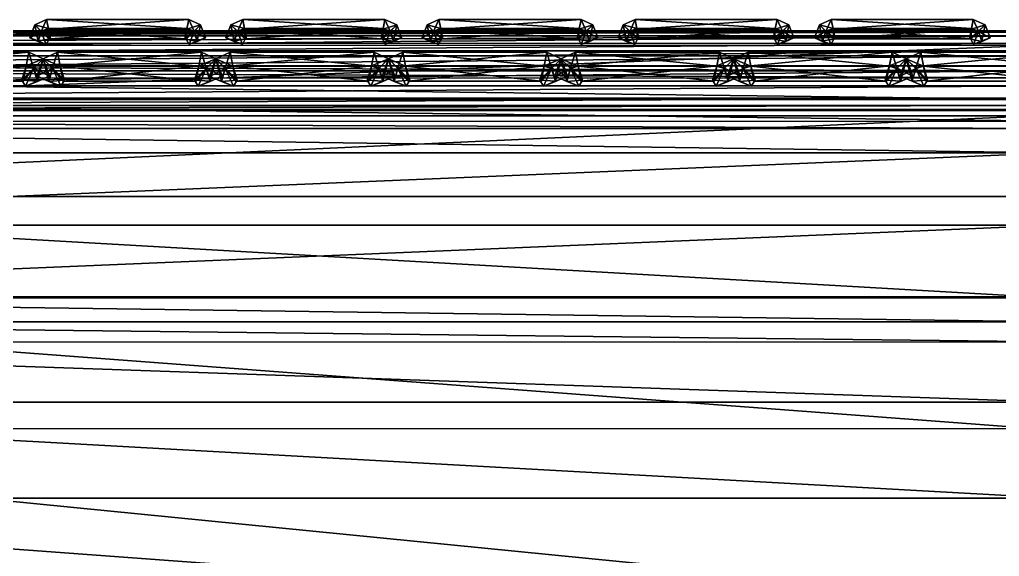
# Model space of a CAD drawing. Header units: centimetres. Extents: x -29.3 to 29.3, y -28.9 to 28.9.
# Drawn here: x -5.881 to -3.831, y 27.731 to 28.855 of the extents above; entities that cross this region are included whole.
import ezdxf

# ---------------------------------------------------------------- set-up
doc = ezdxf.new("R2010")
doc.units = ezdxf.units.CM
doc.layers.get('0').update_dxf_attribs({"true_color": 0xb1581b})

msp = doc.modelspace()

# ---------------------------------------------------------------- meshes
at = {"color": 164, "true_color": 0x1c1cb1}
mesh = msp.add_polyface(dxfattribs=at)
corners = [(-5.4388, 28.8439, 17.7943), (-5.4492, 28.8166, 17.7936), (-5.4319, 28.8091, 17.8116), (-5.4251, 28.8294, 17.8138), (-5.4251, 28.8304, 17.7741), (-5.4319, 28.81, 17.7753), (-5.4147, 28.8025, 17.7933), (-5.8355, 28.8294, 17.8138), (-5.8423, 28.8091, 17.8116), (-5.825, 28.8025, 17.7932), (-5.8192, 28.8137, 17.7935), (-5.8492, 28.8439, 17.7943), (-5.8595, 28.8166, 17.7936), (-5.8355, 28.8304, 17.7741), (-5.8423, 28.81, 17.7752), (-5.8206, 28.8348, 17.814), (-5.8163, 28.8143, 17.7935), (-5.8244, 28.8546, 17.7945), (-5.8205, 28.8358, 17.7741), (-5.5309, 28.8348, 17.814), (-5.5352, 28.8143, 17.7935), (-5.5271, 28.8546, 17.7946), (-5.5309, 28.8358, 17.7741), (-5.516, 28.8294, 17.8138), (-5.5323, 28.8137, 17.7935), (-5.5023, 28.8439, 17.7943), (-5.516, 28.8304, 17.7741), (-5.5092, 28.8091, 17.8116), (-5.5265, 28.8025, 17.7932), (-5.492, 28.8166, 17.7936), (-5.5092, 28.81, 17.7753)]
mesh.append_faces([[corners[k] for k in face] for face in [(29, 27, 28), (30, 29, 28)]], dxfattribs={"color": 164})
mesh.append_faces([[corners[k] for k in face] for face in [(0, 1, 2), (2, 3, 0), (4, 5, 1), (1, 0, 4), (6, 2, 1), (7, 8, 9), (9, 10, 7), (11, 12, 8), (8, 7, 11), (13, 14, 12), (12, 11, 13), (10, 9, 14), (14, 13, 10), (15, 7, 10), (10, 16, 15), (17, 11, 7), (7, 15, 17), (18, 13, 11), (11, 17, 18), (16, 10, 13), (13, 18, 16), (19, 15, 16), (16, 20, 19), (21, 17, 15), (15, 19, 21), (22, 18, 17), (17, 21, 22), (20, 16, 18), (18, 22, 20), (23, 19, 20), (20, 24, 23), (25, 21, 19), (19, 23, 25), (26, 22, 21), (21, 25, 26), (24, 20, 22), (22, 26, 24), (27, 23, 24), (24, 28, 27), (29, 25, 23), (23, 27, 29), (30, 26, 25), (25, 29, 30), (28, 24, 26), (26, 30, 28), (12, 14, 9), (9, 8, 12)]], dxfattribs={"vtx2": -1, "color": 164})
mesh = msp.add_polyface(dxfattribs=at)
corners = [(-5.0148, 28.8294, 17.8138), (-5.0216, 28.8091, 17.8116), (-5.0044, 28.8025, 17.7933), (-5.0285, 28.8439, 17.7943), (-5.0388, 28.8166, 17.7936), (-5.0148, 28.8304, 17.7741), (-5.0216, 28.81, 17.7753), (-5.0037, 28.8546, 17.7946), (-4.9999, 28.8358, 17.7742), (-5.4251, 28.8294, 17.8138), (-5.4319, 28.8091, 17.8116), (-5.4147, 28.8025, 17.7933), (-5.4089, 28.8137, 17.7935), (-5.4319, 28.81, 17.7753), (-5.4251, 28.8304, 17.7741), (-5.4102, 28.8348, 17.814), (-5.406, 28.8143, 17.7936), (-5.414, 28.8546, 17.7946), (-5.4388, 28.8439, 17.7943), (-5.4102, 28.8358, 17.7741), (-5.1206, 28.8348, 17.8141), (-5.1248, 28.8143, 17.7936), (-5.1168, 28.8546, 17.7946), (-5.1206, 28.8358, 17.7742), (-5.1057, 28.8294, 17.8138), (-5.122, 28.8137, 17.7936), (-5.092, 28.8439, 17.7943), (-5.1057, 28.8304, 17.7741), (-5.0989, 28.8091, 17.8116), (-5.1161, 28.8025, 17.7933), (-5.0817, 28.8167, 17.7936), (-5.0989, 28.81, 17.7753), (-5.4492, 28.8166, 17.7936)]
mesh.append_faces([[corners[k] for k in face] for face in [(30, 28, 29), (31, 30, 29)]], dxfattribs={"color": 164})
mesh.append_faces([[corners[k] for k in face] for face in [(0, 1, 2), (3, 4, 1), (1, 0, 3), (5, 6, 4), (4, 3, 5), (7, 3, 0), (8, 5, 3), (4, 6, 2), (2, 1, 4), (9, 10, 11), (11, 12, 9), (12, 11, 13), (13, 14, 12), (15, 9, 12), (12, 16, 15), (17, 18, 9), (9, 15, 17), (19, 14, 18), (18, 17, 19), (16, 12, 14), (14, 19, 16), (20, 15, 16), (16, 21, 20), (22, 17, 15), (15, 20, 22), (23, 19, 17), (17, 22, 23), (21, 16, 19), (19, 23, 21), (24, 20, 21), (21, 25, 24), (26, 22, 20), (20, 24, 26), (27, 23, 22), (22, 26, 27), (25, 21, 23), (23, 27, 25), (28, 24, 25), (25, 29, 28), (30, 26, 24), (24, 28, 30), (31, 27, 26), (26, 30, 31), (29, 25, 27), (27, 31, 29), (32, 13, 11)]], dxfattribs={"vtx2": -1, "color": 164})
mesh = msp.add_polyface(dxfattribs=at)
corners = [(-4.6045, 28.8294, 17.8139), (-4.6113, 28.8091, 17.8117), (-4.594, 28.8025, 17.7933), (-4.5882, 28.8137, 17.7936), (-4.6181, 28.8439, 17.7944), (-4.6285, 28.8166, 17.7937), (-4.6045, 28.8304, 17.7742), (-4.6113, 28.81, 17.7753), (-4.5933, 28.8546, 17.7946), (-4.5895, 28.8348, 17.8141), (-4.5895, 28.8358, 17.7742), (-5.0044, 28.8025, 17.7933), (-4.9985, 28.8137, 17.7936), (-5.0148, 28.8294, 17.8138), (-5.0216, 28.81, 17.7753), (-5.0148, 28.8304, 17.7741), (-4.9999, 28.8348, 17.8141), (-4.9956, 28.8143, 17.7936), (-5.0037, 28.8546, 17.7946), (-5.0285, 28.8439, 17.7943), (-4.9999, 28.8358, 17.7742), (-4.7103, 28.8348, 17.8141), (-4.7145, 28.8143, 17.7936), (-4.7064, 28.8546, 17.7946), (-4.7102, 28.8358, 17.7742), (-4.6953, 28.8294, 17.8139), (-4.7116, 28.8137, 17.7936), (-4.6817, 28.8439, 17.7944), (-4.6953, 28.8304, 17.7742), (-4.6885, 28.8091, 17.8117), (-4.7058, 28.8025, 17.7933), (-4.6713, 28.8167, 17.7937), (-4.6885, 28.81, 17.7753)]
mesh.append_faces([[corners[k] for k in face] for face in [(31, 29, 30), (32, 31, 30)]], dxfattribs={"color": 164})
mesh.append_faces([[corners[k] for k in face] for face in [(0, 1, 2), (2, 3, 0), (4, 5, 1), (1, 0, 4), (6, 7, 5), (5, 4, 6), (3, 2, 7), (7, 6, 3), (8, 4, 0), (0, 9, 8), (10, 6, 4), (4, 8, 10), (5, 7, 2), (2, 1, 5), (11, 12, 13), (12, 11, 14), (14, 15, 12), (16, 13, 12), (12, 17, 16), (13, 16, 18), (19, 18, 20), (17, 12, 15), (15, 20, 17), (21, 16, 17), (17, 22, 21), (23, 18, 16), (16, 21, 23), (24, 20, 18), (18, 23, 24), (22, 17, 20), (20, 24, 22), (25, 21, 22), (22, 26, 25), (27, 23, 21), (21, 25, 27), (28, 24, 23), (23, 27, 28), (26, 22, 24), (24, 28, 26), (29, 25, 26), (26, 30, 29), (31, 27, 25), (25, 29, 31), (32, 28, 27), (27, 31, 32), (30, 26, 28), (28, 32, 30)]], dxfattribs={"vtx2": -1, "color": 164})
mesh = msp.add_polyface(dxfattribs=at)
corners = [(-4.1941, 28.8294, 17.8139), (-4.2009, 28.8091, 17.8117), (-4.1837, 28.8025, 17.7934), (-4.1778, 28.8137, 17.7936), (-4.2078, 28.8439, 17.7944), (-4.2181, 28.8166, 17.7937), (-4.1941, 28.8304, 17.7742), (-4.2009, 28.81, 17.7754), (-4.1792, 28.8348, 17.8141), (-4.1749, 28.8143, 17.7937), (-4.183, 28.8546, 17.7947), (-4.1792, 28.8358, 17.7742), (-3.8896, 28.8358, 17.7743), (-4.5895, 28.8348, 17.8141), (-4.6045, 28.8294, 17.8139), (-4.5882, 28.8137, 17.7936), (-4.5853, 28.8143, 17.7936), (-4.6045, 28.8304, 17.7742), (-4.5895, 28.8358, 17.7742), (-4.2999, 28.8348, 17.8141), (-4.3042, 28.8143, 17.7936), (-4.2961, 28.8546, 17.7947), (-4.5933, 28.8546, 17.7946), (-4.2999, 28.8358, 17.7742), (-4.285, 28.8294, 17.8139), (-4.3013, 28.8137, 17.7936), (-4.2713, 28.8439, 17.7944), (-4.285, 28.8304, 17.7742), (-4.2782, 28.8091, 17.8117), (-4.2954, 28.8025, 17.7934), (-4.261, 28.8166, 17.7937), (-4.2782, 28.81, 17.7754)]
mesh.append_faces([[corners[k] for k in face] for face in [(30, 28, 29), (31, 30, 29)]], dxfattribs={"color": 164})
mesh.append_faces([[corners[k] for k in face] for face in [(0, 1, 2), (2, 3, 0), (4, 5, 1), (1, 0, 4), (6, 7, 5), (5, 4, 6), (3, 2, 7), (7, 6, 3), (8, 0, 3), (3, 9, 8), (10, 4, 0), (0, 8, 10), (11, 6, 4), (4, 10, 11), (9, 3, 6), (6, 11, 9), (12, 11, 10), (5, 7, 2), (2, 1, 5), (13, 14, 15), (15, 16, 13), (16, 15, 17), (17, 18, 16), (19, 13, 16), (16, 20, 19), (21, 22, 13), (13, 19, 21), (23, 18, 22), (22, 21, 23), (20, 16, 18), (18, 23, 20), (24, 19, 20), (20, 25, 24), (26, 21, 19), (19, 24, 26), (27, 23, 21), (21, 26, 27), (25, 20, 23), (23, 27, 25), (28, 24, 25), (25, 29, 28), (30, 26, 24), (24, 28, 30), (31, 27, 26), (26, 30, 31), (29, 25, 27), (27, 31, 29)]], dxfattribs={"vtx2": -1, "color": 164})
mesh = msp.add_polyface(dxfattribs=at)
corners = [(-3.7838, 28.8294, 17.8139), (-3.7906, 28.8091, 17.8117), (-3.7733, 28.8025, 17.7934), (-3.7675, 28.8137, 17.7937), (-3.7975, 28.8439, 17.7944), (-3.8078, 28.8166, 17.7938), (-3.7838, 28.8304, 17.7742), (-3.7906, 28.81, 17.7754), (-3.7688, 28.8348, 17.8142), (-3.7646, 28.8143, 17.7937), (-3.7727, 28.8546, 17.7947), (-3.7688, 28.8358, 17.7743), (-3.4792, 28.8348, 17.8142), (-3.4835, 28.8143, 17.7937), (-3.4754, 28.8546, 17.7947), (-3.4792, 28.8358, 17.7743), (-3.8896, 28.8348, 17.8142), (-4.1792, 28.8348, 17.8141), (-4.1749, 28.8143, 17.7937), (-3.8938, 28.8143, 17.7937), (-3.8858, 28.8546, 17.7947), (-4.183, 28.8546, 17.7947), (-3.8896, 28.8358, 17.7743), (-4.1792, 28.8358, 17.7742), (-3.8746, 28.8294, 17.8139), (-3.8909, 28.8137, 17.7937), (-3.861, 28.8439, 17.7944), (-3.8746, 28.8304, 17.7742), (-3.8679, 28.8091, 17.8117), (-3.8851, 28.8025, 17.7934), (-3.8506, 28.8166, 17.7937), (-3.8679, 28.81, 17.7754)]
mesh.append_faces([[corners[k] for k in face] for face in [(30, 28, 29), (31, 30, 29)]], dxfattribs={"color": 164})
mesh.append_faces([[corners[k] for k in face] for face in [(0, 1, 2), (2, 3, 0), (4, 5, 1), (1, 0, 4), (6, 7, 5), (5, 4, 6), (3, 2, 7), (7, 6, 3), (8, 0, 3), (3, 9, 8), (10, 4, 0), (0, 8, 10), (11, 6, 4), (4, 10, 11), (9, 3, 6), (6, 11, 9), (12, 8, 9), (9, 13, 12), (14, 10, 8), (15, 11, 10), (13, 9, 11), (11, 15, 13), (5, 7, 2), (2, 1, 5), (16, 17, 18), (18, 19, 16), (20, 21, 17), (17, 16, 20), (21, 20, 22), (19, 18, 23), (23, 22, 19), (24, 16, 19), (19, 25, 24), (26, 20, 16), (16, 24, 26), (27, 22, 20), (20, 26, 27), (25, 19, 22), (22, 27, 25), (28, 24, 25), (25, 29, 28), (30, 26, 24), (24, 28, 30), (31, 27, 26), (26, 30, 31), (29, 25, 27), (27, 31, 29)]], dxfattribs={"vtx2": -1, "color": 164})
at = {"color": 34, "true_color": 0xb1581b}
mesh = msp.add_polyface(dxfattribs=at)
corners = [(-3.715, 28.8309, 15.9733), (-7.3384, 28.8308, 15.9569), (-7.3384, 28.8308, 16.9122), (-3.715, 28.8309, 16.9405), (-3.715, 28.8309, 14.6435), (-7.3384, 28.8308, 14.6391), (-3.715, 28.8309, 11.2518), (-7.3384, 28.8308, 11.2518), (-7.3384, 28.8308, 13.0206), (-3.715, 28.8309, 13.0209), (-3.715, 28.8049, 18.0072), (-7.3383, 28.8048, 17.9748), (-7.3383, 28.7787, 17.9834), (-3.7149, 28.7788, 18.0158), (-7.3383, 28.7474, 17.9862), (-3.7149, 28.7163, 18.0158), (-7.3383, 28.7162, 17.9834), (-7.3383, 28.6901, 17.9748), (-3.7149, 28.7475, 18.0186), (-7.3384, 28.8308, 17.4431), (-3.715, 28.8309, 17.4754), (-7.3384, 28.8308, 17.6956), (-3.715, 28.8205, 17.993), (-7.3384, 28.8204, 17.9606), (-3.715, 28.8283, 17.971), (-7.3384, 28.8282, 17.9386), (-10.7786, 28.6638, 17.8015), (-7.3383, 28.6641, 17.8981), (-7.3383, 28.6641, 17.9208), (-10.7786, 28.6638, 17.8243), (-7.3383, 28.6667, 17.9421), (-3.7149, 28.6642, 17.9532), (-3.7149, 28.6668, 17.9745), (-3.7149, 28.6902, 18.0072), (-7.3383, 28.6745, 17.9606), (-3.7149, 28.6746, 17.993), (-7.3384, 28.8308, 17.8655), (-7.3384, 28.8308, 17.9067), (-3.715, 28.8309, 17.9391), (-7.3383, 28.7579, 5.1093), (-7.3383, 28.7891, 6.2494), (-3.715, 28.7892, 6.251), (-7.3384, 28.8204, 7.7901), (-3.715, 28.8205, 7.7902), (-7.3384, 28.8308, 9.4829), (-3.715, 28.8309, 9.4827), (-3.715, 28.6871, 4.4561), (-7.3383, 28.687, 4.4524), (-7.3383, 28.7323, 4.4939), (-3.715, 28.6418, 4.4976), (-7.3383, 28.6417, 4.4939), (-10.7786, 28.2722, 4.7338), (-7.3383, 28.2724, 4.7847), (-7.3383, 28.2218, 4.7847), (-10.7786, 28.2216, 4.7338), (-7.3383, 28.1798, 4.7847), (-3.7149, 28.2219, 4.7884), (-3.7149, 28.18, 4.7884), (-10.7786, 28.1796, 4.7338), (-7.3383, 28.0539, 4.7847), (-10.7786, 28.0537, 4.7338), (-7.3383, 27.8529, 4.7847), (-3.7149, 28.054, 4.7884), (-3.7149, 27.853, 4.7884), (-10.7785, 27.8527, 4.7338), (-7.3383, 27.5858, 4.7847), (-10.7785, 27.5855, 4.7338), (-7.25, 27.0325, 4.7841), (-3.7149, 27.5859, 4.7884), (-3.7607, 28.653, 18.1937), (-7.43, 28.6529, 18.1769), (-7.43, 28.4846, 18.4104), (-3.7608, 28.4847, 18.4158), (-3.7607, 28.8001, 17.9764), (-7.4299, 28.8, 17.9443), (-3.7607, 27.6347, 19.1163), (-3.7607, 27.9986, 18.8829), (-7.4299, 27.9985, 18.8805), (-7.4298, 27.6347, 19.1134), (-3.7607, 27.156, 19.3478), (-3.7607, 28.2742, 18.6474), (-7.43, 28.2741, 18.6456), (-7.3383, 28.576, 4.7432), (-7.3383, 28.4242, 4.7847), (-10.7786, 28.4239, 4.7338), (-3.7149, 28.4243, 4.7884), (-3.7149, 28.5761, 4.7469), (-3.715, 28.7476, 4.6222), (-7.3383, 28.7474, 4.6185), (-3.715, 28.7324, 4.4976), (-7.3383, 28.6265, 4.6185), (-3.715, 28.6267, 4.6222), (-7.3384, 28.8308, 17.8158), (-3.715, 28.8309, 17.8482), (-3.715, 28.8309, 17.8979)]
mesh.append_faces([[corners[k] for k in face] for face in [(0, 1, 2), (2, 3, 0), (4, 5, 1), (6, 7, 8), (9, 8, 5), (10, 11, 12), (13, 12, 14), (15, 16, 17), (18, 14, 16), (3, 2, 19), (20, 19, 21), (22, 23, 11), (24, 25, 23), (26, 27, 28), (29, 28, 30), (31, 28, 27), (32, 30, 28), (33, 17, 34), (35, 34, 30), (36, 37, 38), (37, 25, 24), (39, 40, 41), (40, 42, 43), (42, 44, 45), (44, 7, 6), (46, 47, 48), (49, 50, 47), (51, 52, 53), (54, 53, 55), (56, 53, 52), (57, 55, 53), (58, 55, 59), (60, 59, 61), (62, 59, 55), (63, 61, 59), (64, 61, 65), (66, 65, 67), (68, 65, 61), (69, 70, 71), (71, 72, 69), (70, 69, 73), (73, 74, 70), (75, 76, 77), (77, 78, 75), (79, 75, 78), (80, 72, 71), (71, 81, 80), (76, 80, 81), (81, 77, 76), (82, 83, 84), (83, 52, 51), (52, 83, 85), (83, 82, 86), (87, 88, 39), (89, 48, 88), (86, 82, 90), (91, 90, 50), (21, 92, 93), (92, 36, 94)]], dxfattribs={"vtx2": -1, "color": 34})
mesh = msp.add_polyface(dxfattribs=at)
corners = [(0, 28.8309, 15.9734), (-3.715, 28.8309, 15.9733), (-3.715, 28.8309, 16.9405), (0, 28.8309, 14.6436), (-3.715, 28.8309, 14.6435), (-7.3384, 28.8308, 15.9569), (0, 28.8309, 11.2518), (-3.715, 28.8309, 11.2518), (-3.715, 28.8309, 13.0209), (-7.3384, 28.8308, 13.0206), (-7.3384, 28.8308, 14.6391), (0, 28.8309, 13.0209), (-7.3383, 28.7787, 17.9834), (-3.7149, 28.7788, 18.0158), (-3.715, 28.8049, 18.0072), (-7.3383, 28.7474, 17.9862), (-3.7149, 28.7475, 18.0186), (-7.3383, 28.6901, 17.9748), (-3.7149, 28.6902, 18.0072), (-3.7149, 28.7163, 18.0158), (-7.3383, 28.7162, 17.9834), (0, 28.8309, 16.9407), (-3.715, 28.8309, 17.4754), (-7.3384, 28.8308, 17.4431), (-7.3384, 28.8308, 17.6956), (-3.715, 28.8309, 17.728), (0, 28.8309, 17.4756), (-7.3383, 28.8048, 17.9748), (-3.715, 28.8205, 17.993), (-7.3384, 28.8204, 17.9606), (-3.715, 28.8283, 17.971), (-7.3383, 28.6641, 17.8981), (-3.7149, 28.6642, 17.9305), (-3.7149, 28.6642, 17.9532), (-7.3383, 28.6641, 17.9208), (-3.7149, 28.6668, 17.9745), (-7.3383, 28.6745, 17.9606), (-3.7149, 28.6746, 17.993), (-7.3383, 28.6667, 17.9421), (-3.715, 28.8309, 17.9391), (-3.715, 28.8309, 17.8979), (-7.3384, 28.8308, 17.8655), (-7.3384, 28.8308, 17.9067), (0, 28.8283, 17.9712), (0, 28.8309, 17.9392), (-3.715, 28.7892, 6.251), (-3.715, 28.8205, 7.7902), (0, 28.8205, 7.791), (-3.715, 28.758, 5.1125), (-7.3383, 28.7579, 5.1093), (-7.3383, 28.7891, 6.2494), (-3.715, 28.8309, 9.4827), (0, 28.8309, 9.4826), (-7.3384, 28.8204, 7.7901), (-7.3384, 28.8308, 9.4829), (-7.3383, 28.7323, 4.4939), (-3.715, 28.7324, 4.4976), (-3.715, 28.6871, 4.4561), (0, 28.6871, 4.463), (0, 28.6418, 4.5046), (-3.715, 28.6418, 4.4976), (-7.3383, 28.687, 4.4524), (-7.3383, 28.2724, 4.7847), (-3.7149, 28.2725, 4.7884), (-3.7149, 28.2219, 4.7884), (-7.3383, 28.2218, 4.7847), (-3.7149, 28.18, 4.7884), (-7.3383, 28.1798, 4.7847), (-3.7149, 28.054, 4.7884), (-7.3383, 28.0539, 4.7847), (-3.7149, 27.853, 4.7884), (-7.3383, 27.8529, 4.7847), (-3.7149, 27.5859, 4.7884), (-7.3383, 27.5858, 4.7847), (-3.6702, 27.0326, 4.7877), (0, 28.653, 18.1937), (-3.7607, 28.653, 18.1937), (-3.7608, 28.4847, 18.4158), (0, 28.8001, 17.9764), (-3.7607, 28.8001, 17.9764), (-3.7607, 27.9986, 18.8829), (-3.7607, 27.6347, 19.1163), (0, 27.6347, 19.1163), (-3.7607, 28.2742, 18.6474), (0, 27.9986, 18.8829), (0, 28.2742, 18.6474), (-3.7149, 28.4243, 4.7884), (-3.7149, 28.5761, 4.7469), (-7.3383, 28.4242, 4.7847), (-3.715, 28.7476, 4.6222), (0, 28.7476, 4.6292), (0, 28.7325, 4.5046), (-7.3383, 28.7474, 4.6185), (-7.3383, 28.6265, 4.6185), (-3.715, 28.6267, 4.6222), (-7.3383, 28.6417, 4.4939), (0, 28.6267, 4.6292), (-3.715, 28.8309, 17.8482), (-7.3384, 28.8308, 17.8158), (0, 28.8309, 17.8981)]
mesh.append_faces([[corners[k] for k in face] for face in [(0, 1, 2), (3, 4, 1), (5, 1, 4), (6, 7, 8), (9, 8, 7), (10, 4, 8), (11, 8, 4), (12, 13, 14), (15, 16, 13), (17, 18, 19), (20, 19, 16), (21, 2, 22), (23, 22, 2), (24, 25, 22), (26, 22, 25), (27, 14, 28), (29, 28, 30), (31, 32, 33), (34, 33, 35), (36, 37, 18), (38, 35, 37), (39, 40, 41), (30, 39, 42), (39, 30, 43), (40, 39, 44), (45, 46, 47), (45, 48, 49), (46, 45, 50), (51, 7, 6), (46, 51, 52), (51, 46, 53), (7, 51, 54), (55, 56, 57), (58, 57, 56), (59, 60, 57), (61, 57, 60), (62, 63, 64), (65, 64, 66), (67, 66, 68), (69, 68, 70), (71, 70, 72), (73, 72, 74), (75, 76, 77), (78, 79, 76), (80, 81, 82), (83, 80, 84), (77, 83, 85), (86, 63, 62), (87, 86, 88), (49, 48, 89), (90, 89, 48), (91, 56, 89), (92, 89, 56), (93, 94, 87), (95, 60, 94), (96, 94, 60), (97, 25, 24), (40, 97, 98), (97, 40, 99)]], dxfattribs={"vtx2": -1, "color": 34})
at = {"color": 214, "true_color": 0x911cb1}
mesh = msp.add_polyface(dxfattribs=at)
corners = [(-5.8118, 28.7528, 4.8294), (-5.8197, 28.7258, 4.8262), (-5.7948, 28.7153, 4.7998), (-5.7871, 28.7281, 4.7997), (-5.8318, 28.7724, 4.7996), (-5.8447, 28.7359, 4.7998), (-5.812, 28.7524, 4.7699), (-5.8199, 28.7254, 4.7735), (-5.7958, 28.7579, 4.8295), (-5.7896, 28.7258, 4.7998), (-5.8016, 28.7861, 4.7994), (-5.7961, 28.7574, 4.7696), (-5.5062, 28.7574, 4.768), (-6.156, 28.7154, 4.8018), (-6.1483, 28.7281, 4.8017), (-6.173, 28.7528, 4.8313), (-6.157, 28.7579, 4.8314), (-6.1508, 28.7258, 4.8017), (-6.1732, 28.7524, 4.7719), (-6.1573, 28.7574, 4.7716), (-5.867, 28.7579, 4.8298), (-5.8736, 28.7258, 4.8002), (-5.8615, 28.7861, 4.7996), (-6.1628, 28.7861, 4.8013), (-5.8674, 28.7574, 4.77), (-5.851, 28.7528, 4.8295), (-5.876, 28.7281, 4.8003), (-5.8314, 28.7724, 4.7995), (-5.8516, 28.7524, 4.7701), (-5.8431, 28.7258, 4.8262), (-5.8683, 28.7153, 4.8003), (-5.8184, 28.7359, 4.7996), (-5.8437, 28.7254, 4.7736)]
mesh.append_faces([[corners[k] for k in face] for face in [(31, 29, 30), (32, 31, 30)]], dxfattribs={"color": 214})
mesh.append_faces([[corners[k] for k in face] for face in [(0, 1, 2), (2, 3, 0), (4, 5, 1), (1, 0, 4), (6, 7, 5), (5, 4, 6), (3, 2, 7), (7, 6, 3), (8, 0, 3), (3, 9, 8), (10, 4, 0), (0, 8, 10), (11, 6, 4), (4, 10, 11), (9, 3, 6), (6, 11, 9), (12, 11, 10), (5, 7, 2), (2, 1, 5), (13, 14, 15), (16, 15, 14), (14, 17, 16), (17, 14, 18), (18, 19, 17), (20, 16, 17), (17, 21, 20), (22, 23, 16), (16, 20, 22), (24, 19, 23), (23, 22, 24), (21, 17, 19), (19, 24, 21), (25, 20, 21), (21, 26, 25), (27, 22, 20), (20, 25, 27), (28, 24, 22), (22, 27, 28), (26, 21, 24), (24, 28, 26), (29, 25, 26), (26, 30, 29), (31, 27, 25), (25, 29, 31), (32, 28, 27), (27, 31, 32), (30, 26, 28), (28, 32, 30)]], dxfattribs={"vtx2": -1, "color": 214})
mesh = msp.add_polyface(dxfattribs=at)
corners = [(-5.4506, 28.7528, 4.8274), (-5.4585, 28.7258, 4.8242), (-5.4336, 28.7154, 4.7979), (-5.426, 28.7281, 4.7978), (-5.4707, 28.7724, 4.7976), (-5.4835, 28.7358, 4.7979), (-5.4508, 28.7524, 4.768), (-5.4587, 28.7254, 4.7716), (-5.4346, 28.7579, 4.8275), (-5.4284, 28.7258, 4.7978), (-5.4404, 28.7861, 4.7974), (-5.4349, 28.7574, 4.7677), (-5.1446, 28.7579, 4.8259), (-5.1512, 28.7258, 4.7963), (-5.1391, 28.7861, 4.7958), (-5.145, 28.7574, 4.7661), (-5.5058, 28.7579, 4.8279), (-5.7958, 28.7579, 4.8295), (-5.7896, 28.7258, 4.7998), (-5.5124, 28.7258, 4.7983), (-5.5003, 28.7861, 4.7977), (-5.8016, 28.7861, 4.7994), (-5.5062, 28.7574, 4.768), (-5.7961, 28.7574, 4.7696), (-5.4898, 28.7528, 4.8276), (-5.5149, 28.7281, 4.7983), (-5.4702, 28.7724, 4.7976), (-5.4904, 28.7524, 4.7682), (-5.4819, 28.7258, 4.8243), (-5.5071, 28.7153, 4.7983), (-5.4573, 28.7359, 4.7977), (-5.4825, 28.7254, 4.7717)]
mesh.append_faces([[corners[k] for k in face] for face in [(30, 28, 29), (31, 30, 29)]], dxfattribs={"color": 214})
mesh.append_faces([[corners[k] for k in face] for face in [(0, 1, 2), (2, 3, 0), (4, 5, 1), (1, 0, 4), (6, 7, 5), (5, 4, 6), (3, 2, 7), (7, 6, 3), (8, 0, 3), (3, 9, 8), (10, 4, 0), (0, 8, 10), (11, 6, 4), (4, 10, 11), (9, 3, 6), (6, 11, 9), (12, 8, 9), (9, 13, 12), (14, 10, 8), (15, 11, 10), (10, 14, 15), (13, 9, 11), (11, 15, 13), (5, 7, 2), (2, 1, 5), (16, 17, 18), (18, 19, 16), (20, 21, 17), (17, 16, 20), (21, 20, 22), (19, 18, 23), (23, 22, 19), (24, 16, 19), (19, 25, 24), (26, 20, 16), (16, 24, 26), (27, 22, 20), (20, 26, 27), (25, 19, 22), (22, 27, 25), (28, 24, 25), (25, 29, 28), (30, 26, 24), (24, 28, 30), (31, 27, 26), (26, 30, 31), (29, 25, 27), (27, 31, 29)]], dxfattribs={"vtx2": -1, "color": 214})
mesh = msp.add_polyface(dxfattribs=at)
corners = [(-5.0894, 28.7528, 4.8255), (-5.0974, 28.7258, 4.8223), (-5.0725, 28.7154, 4.7959), (-5.0648, 28.7281, 4.7959), (-5.1095, 28.7724, 4.7957), (-5.1224, 28.7359, 4.7959), (-5.0896, 28.7524, 4.766), (-5.0975, 28.7254, 4.7696), (-5.0735, 28.7579, 4.8256), (-5.0672, 28.7258, 4.7959), (-5.0793, 28.7861, 4.7955), (-5.0738, 28.7574, 4.7657), (-4.7834, 28.7579, 4.824), (-4.79, 28.7258, 4.7944), (-4.778, 28.7861, 4.7938), (-4.7838, 28.7574, 4.7642), (-4.7674, 28.7528, 4.8237), (-4.7925, 28.7281, 4.7944), (-4.768, 28.7524, 4.7643), (-4.7848, 28.7153, 4.7944), (-5.4346, 28.7579, 4.8275), (-5.1446, 28.7579, 4.8259), (-5.1391, 28.7861, 4.7958), (-5.1286, 28.7528, 4.8257), (-5.1512, 28.7258, 4.7963), (-5.1537, 28.7281, 4.7964), (-5.109, 28.7724, 4.7956), (-5.1292, 28.7524, 4.7662), (-5.145, 28.7574, 4.7661), (-5.1207, 28.7258, 4.8224), (-5.146, 28.7153, 4.7964), (-5.0961, 28.7359, 4.7957), (-5.1213, 28.7254, 4.7697)]
mesh.append_faces([[corners[k] for k in face] for face in [(31, 29, 30), (32, 31, 30)]], dxfattribs={"color": 214})
mesh.append_faces([[corners[k] for k in face] for face in [(0, 1, 2), (2, 3, 0), (4, 5, 1), (1, 0, 4), (6, 7, 5), (5, 4, 6), (3, 2, 7), (7, 6, 3), (8, 0, 3), (3, 9, 8), (10, 4, 0), (0, 8, 10), (11, 6, 4), (4, 10, 11), (9, 3, 6), (6, 11, 9), (12, 8, 9), (9, 13, 12), (14, 10, 8), (8, 12, 14), (15, 11, 10), (10, 14, 15), (13, 9, 11), (11, 15, 13), (16, 12, 13), (13, 17, 16), (17, 13, 15), (15, 18, 17), (19, 17, 18), (5, 7, 2), (2, 1, 5), (20, 21, 22), (23, 21, 24), (24, 25, 23), (26, 22, 21), (21, 23, 26), (27, 28, 22), (22, 26, 27), (25, 24, 28), (28, 27, 25), (29, 23, 25), (25, 30, 29), (31, 26, 23), (23, 29, 31), (32, 27, 26), (26, 31, 32), (30, 25, 27), (27, 32, 30)]], dxfattribs={"vtx2": -1, "color": 214})
mesh = msp.add_polyface(dxfattribs=at)
corners = [(-4.7283, 28.7528, 4.8235), (-4.7362, 28.7258, 4.8203), (-4.7113, 28.7154, 4.794), (-4.7036, 28.7281, 4.7939), (-4.7483, 28.7724, 4.7938), (-4.7612, 28.7359, 4.794), (-4.7285, 28.7524, 4.7641), (-4.7363, 28.7254, 4.7677), (-4.7123, 28.7579, 4.8236), (-4.706, 28.7258, 4.7939), (-4.7181, 28.7861, 4.7935), (-4.7126, 28.7574, 4.7638), (-4.4222, 28.7579, 4.8221), (-4.4288, 28.7258, 4.7924), (-4.4168, 28.7861, 4.7919), (-4.4226, 28.7574, 4.7622), (-4.4062, 28.7528, 4.8218), (-4.4313, 28.7281, 4.7925), (-4.3866, 28.7724, 4.7917), (-4.4068, 28.7524, 4.7623), (-4.3984, 28.7258, 4.8185), (-4.4236, 28.7153, 4.7925), (-4.3989, 28.7254, 4.7658), (-4.7478, 28.7724, 4.7937), (-4.778, 28.7861, 4.7938), (-4.7834, 28.7579, 4.824), (-4.7674, 28.7528, 4.8237), (-4.768, 28.7524, 4.7643), (-4.7838, 28.7574, 4.7642), (-4.7595, 28.7258, 4.8204), (-4.7925, 28.7281, 4.7944), (-4.7848, 28.7153, 4.7944), (-4.7349, 28.7359, 4.7938), (-4.7601, 28.7254, 4.7678)]
mesh.append_faces([[corners[k] for k in face] for face in [(32, 29, 31), (33, 32, 31)]], dxfattribs={"color": 214})
mesh.append_faces([[corners[k] for k in face] for face in [(0, 1, 2), (2, 3, 0), (4, 5, 1), (1, 0, 4), (6, 7, 5), (5, 4, 6), (3, 2, 7), (7, 6, 3), (8, 0, 3), (3, 9, 8), (10, 4, 0), (0, 8, 10), (11, 6, 4), (4, 10, 11), (9, 3, 6), (6, 11, 9), (12, 8, 9), (9, 13, 12), (14, 10, 8), (8, 12, 14), (15, 11, 10), (10, 14, 15), (13, 9, 11), (11, 15, 13), (16, 12, 13), (13, 17, 16), (18, 14, 12), (12, 16, 18), (19, 15, 14), (17, 13, 15), (15, 19, 17), (20, 16, 17), (17, 21, 20), (21, 17, 19), (19, 22, 21), (5, 7, 2), (2, 1, 5), (23, 24, 25), (25, 26, 23), (27, 28, 24), (24, 23, 27), (29, 26, 30), (30, 31, 29), (32, 23, 26), (26, 29, 32), (33, 27, 23), (23, 32, 33), (27, 33, 31)]], dxfattribs={"vtx2": -1, "color": 214})
mesh = msp.add_polyface(dxfattribs=at)
corners = [(-4.3671, 28.7528, 4.8216), (-4.375, 28.7258, 4.8184), (-4.3501, 28.7154, 4.7921), (-4.3424, 28.7281, 4.792), (-4.3871, 28.7724, 4.7918), (-4.4, 28.7359, 4.7921), (-4.3673, 28.7524, 4.7622), (-4.3751, 28.7254, 4.7657), (-4.3511, 28.7579, 4.8217), (-4.3448, 28.7258, 4.792), (-4.3569, 28.7861, 4.7916), (-4.3514, 28.7574, 4.7619), (-4.061, 28.7579, 4.8201), (-4.0677, 28.7258, 4.7905), (-4.0556, 28.7861, 4.7899), (-4.0615, 28.7574, 4.7603), (-4.0451, 28.7528, 4.8198), (-4.0701, 28.7281, 4.7906), (-4.0254, 28.7724, 4.7898), (-4.0457, 28.7524, 4.7604), (-4.0372, 28.7258, 4.8165), (-4.0624, 28.7153, 4.7906), (-4.0125, 28.7359, 4.7899), (-4.0377, 28.7254, 4.7639), (-4.4168, 28.7861, 4.7919), (-4.3866, 28.7724, 4.7917), (-4.4068, 28.7524, 4.7623), (-4.3737, 28.7359, 4.7918), (-4.4062, 28.7528, 4.8218), (-4.3984, 28.7258, 4.8185), (-4.3989, 28.7254, 4.7658), (-4.4236, 28.7153, 4.7925)]
mesh.append_faces([[corners[k] for k in face] for face in [(22, 20, 21), (23, 22, 21), (27, 29, 31), (30, 27, 31)]], dxfattribs={"color": 214})
mesh.append_faces([[corners[k] for k in face] for face in [(0, 1, 2), (2, 3, 0), (4, 5, 1), (1, 0, 4), (6, 7, 5), (5, 4, 6), (3, 2, 7), (7, 6, 3), (8, 0, 3), (3, 9, 8), (10, 4, 0), (0, 8, 10), (11, 6, 4), (4, 10, 11), (9, 3, 6), (6, 11, 9), (12, 8, 9), (9, 13, 12), (14, 10, 8), (8, 12, 14), (15, 11, 10), (10, 14, 15), (13, 9, 11), (11, 15, 13), (16, 12, 13), (13, 17, 16), (18, 14, 12), (12, 16, 18), (19, 15, 14), (14, 18, 19), (17, 13, 15), (15, 19, 17), (20, 16, 17), (17, 21, 20), (22, 18, 16), (16, 20, 22), (23, 19, 18), (21, 17, 19), (19, 23, 21), (5, 7, 2), (2, 1, 5), (24, 25, 26), (27, 25, 28), (28, 29, 27), (30, 26, 25), (25, 27, 30)]], dxfattribs={"vtx2": -1, "color": 214})
mesh = msp.add_polyface(dxfattribs=at)
corners = [(-3.6647, 28.7725, 4.7879), (-3.6776, 28.7359, 4.7882), (-3.6526, 28.7258, 4.8145), (-3.6447, 28.7528, 4.8177), (-3.6449, 28.7524, 4.7583), (-3.6527, 28.7254, 4.7618), (-3.6277, 28.7154, 4.7882), (-4.0059, 28.7528, 4.8197), (-4.0138, 28.7258, 4.8164), (-3.9889, 28.7154, 4.7901), (-3.9812, 28.7281, 4.79), (-4.0259, 28.7725, 4.7899), (-4.0388, 28.7359, 4.7901), (-4.0061, 28.7524, 4.7602), (-4.0139, 28.7255, 4.7638), (-3.9899, 28.7579, 4.8198), (-3.9837, 28.7258, 4.7901), (-3.9957, 28.7861, 4.7896), (-3.9902, 28.7574, 4.7599), (-3.6999, 28.7579, 4.8182), (-3.7065, 28.7258, 4.7885), (-3.6944, 28.7861, 4.788), (-3.7003, 28.7574, 4.7583), (-3.6839, 28.7528, 4.8179), (-3.7089, 28.7281, 4.7886), (-3.6643, 28.7725, 4.7879), (-3.6845, 28.7524, 4.7585), (-3.676, 28.7258, 4.8146), (-3.7012, 28.7154, 4.7886), (-3.6513, 28.7359, 4.7879), (-3.6766, 28.7254, 4.7619), (-4.0254, 28.7724, 4.7898), (-4.0125, 28.7359, 4.7899), (-4.0377, 28.7254, 4.7639)]
mesh.append_faces([[corners[k] for k in face] for face in [(29, 27, 28), (30, 29, 28)]], dxfattribs={"color": 214})
mesh.append_faces([[corners[k] for k in face] for face in [(0, 1, 2), (2, 3, 0), (4, 5, 1), (1, 0, 4), (1, 5, 6), (7, 8, 9), (9, 10, 7), (11, 12, 8), (8, 7, 11), (13, 14, 12), (12, 11, 13), (10, 9, 14), (14, 13, 10), (15, 7, 10), (10, 16, 15), (17, 11, 7), (7, 15, 17), (18, 13, 11), (11, 17, 18), (16, 10, 13), (13, 18, 16), (19, 15, 16), (16, 20, 19), (21, 17, 15), (15, 19, 21), (22, 18, 17), (17, 21, 22), (20, 16, 18), (18, 22, 20), (23, 19, 20), (20, 24, 23), (25, 21, 19), (19, 23, 25), (26, 22, 21), (21, 25, 26), (24, 20, 22), (22, 26, 24), (27, 23, 24), (24, 28, 27), (29, 25, 23), (23, 27, 29), (30, 26, 25), (25, 29, 30), (28, 24, 26), (26, 30, 28), (12, 14, 9), (9, 8, 12), (31, 32, 33)]], dxfattribs={"vtx2": -1, "color": 214})

doc.saveas('drawing.dxf')
